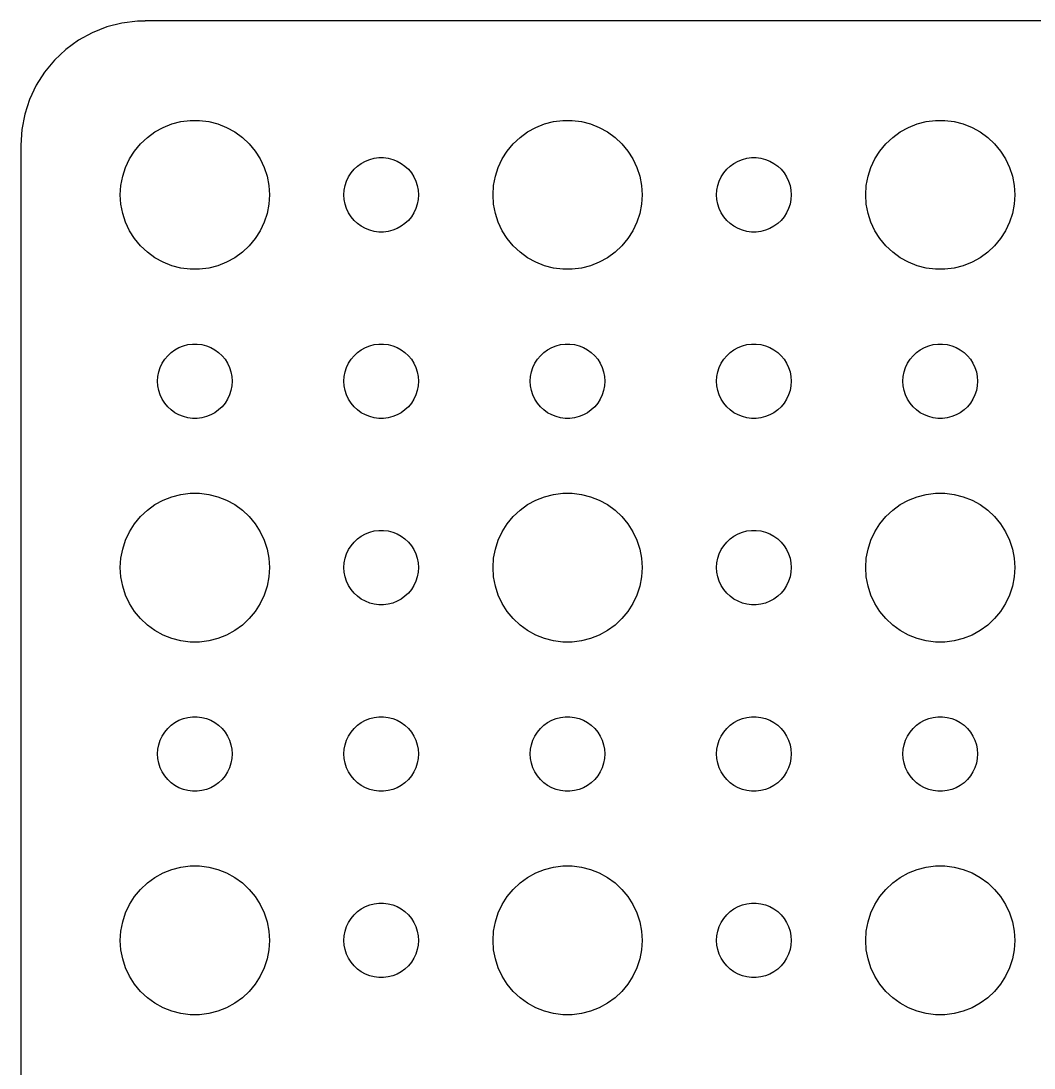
# Model space of a CAD drawing. Extents: x -82 to 82, y -82 to 82.
# Drawn here: x -82 to -41.23, y 39.86 to 82 of the extents above; entities that cross this region are included whole.
import ezdxf

# ---------------------------------------------------------------- set-up
doc = ezdxf.new("R2010")
doc.units = 0
doc.layers.get('0').update_dxf_attribs({"linetype": 'CONTINUOUS'})

msp = doc.modelspace()

# ---------------------------------------------------------------- linework, layer by layer
msp.add_lwpolyline([(77, 81.997), (-77, 81.997), (-77, 81.9901), (-77.314, 81.9901), (-77.9369, 81.9114), (-78.5451, 81.7553), (-79.1289, 81.5241), (-79.6791, 81.2216), (-80.1871, 80.8526), (-80.6448, 80.4227), (-81.0451, 79.9389), (-81.3815, 79.4088), (-81.6489, 78.8406), (-81.8429, 78.2434), (-81.9606, 77.6267), (-82, 77), (-82, -77)])
for points in [[(-75.1884, 72.0059), (-75.5621, 72.0531), (-75.9271, 72.1468), (-76.2773, 72.2855), (-76.6075, 72.467), (-76.9123, 72.6885), (-77.1869, 72.9464), (-77.4271, 73.2366), (-77.6289, 73.5547), (-77.7893, 73.8956), (-77.9057, 74.2539), (-77.9763, 74.624), (-78, 75), (-77.9763, 75.376), (-77.9057, 75.7461), (-77.7893, 76.1044), (-77.6289, 76.4453), (-77.4271, 76.7634), (-77.1869, 77.0536), (-76.9123, 77.3115), (-76.6075, 77.533), (-76.2773, 77.7145), (-75.9271, 77.8532), (-75.5621, 77.9469), (-75.1884, 77.9941), (-74.8116, 77.9941), (-74.4379, 77.9469), (-74.0729, 77.8532), (-73.7227, 77.7145), (-73.3925, 77.533), (-73.0877, 77.3115), (-72.8131, 77.0536), (-72.5729, 76.7634), (-72.3711, 76.4453), (-72.2107, 76.1044), (-72.0943, 75.7461), (-72.0237, 75.376), (-72, 75), (-72.0237, 74.624), (-72.0943, 74.2539), (-72.2107, 73.8956), (-72.3711, 73.5547), (-72.5729, 73.2366), (-72.8131, 72.9464), (-73.0877, 72.6885), (-73.3925, 72.467), (-73.7227, 72.2855), (-74.0729, 72.1468), (-74.4379, 72.0531), (-74.8116, 72.0059)], [(-60.1884, 72.0059), (-60.5621, 72.0531), (-60.9271, 72.1468), (-61.2773, 72.2855), (-61.6075, 72.467), (-61.9123, 72.6885), (-62.1869, 72.9464), (-62.4271, 73.2366), (-62.6289, 73.5547), (-62.7893, 73.8956), (-62.9057, 74.2539), (-62.9763, 74.624), (-63, 75), (-62.9763, 75.376), (-62.9057, 75.7461), (-62.7893, 76.1044), (-62.6289, 76.4453), (-62.4271, 76.7634), (-62.1869, 77.0536), (-61.9123, 77.3115), (-61.6075, 77.533), (-61.2773, 77.7145), (-60.9271, 77.8532), (-60.5621, 77.9469), (-60.1884, 77.9941), (-59.8116, 77.9941), (-59.4379, 77.9469), (-59.0729, 77.8532), (-58.7227, 77.7145), (-58.3925, 77.533), (-58.0877, 77.3115), (-57.8131, 77.0536), (-57.5729, 76.7634), (-57.3711, 76.4453), (-57.2107, 76.1044), (-57.0943, 75.7461), (-57.0237, 75.376), (-57, 75), (-57.0237, 74.624), (-57.0943, 74.2539), (-57.2107, 73.8956), (-57.3711, 73.5547), (-57.5729, 73.2366), (-57.8131, 72.9464), (-58.0877, 72.6885), (-58.3925, 72.467), (-58.7227, 72.2855), (-59.0729, 72.1468), (-59.4379, 72.0531), (-59.8116, 72.0059)], [(-45.1884, 72.0059), (-45.5621, 72.0531), (-45.9271, 72.1468), (-46.2773, 72.2855), (-46.6075, 72.467), (-46.9123, 72.6885), (-47.1869, 72.9464), (-47.4271, 73.2366), (-47.6289, 73.5547), (-47.7893, 73.8956), (-47.9057, 74.2539), (-47.9763, 74.624), (-48, 75), (-47.9763, 75.376), (-47.9057, 75.7461), (-47.7893, 76.1044), (-47.6289, 76.4453), (-47.4271, 76.7634), (-47.1869, 77.0536), (-46.9123, 77.3115), (-46.6075, 77.533), (-46.2773, 77.7145), (-45.9271, 77.8532), (-45.5621, 77.9469), (-45.1884, 77.9941), (-44.8116, 77.9941), (-44.4379, 77.9469), (-44.0729, 77.8532), (-43.7227, 77.7145), (-43.3925, 77.533), (-43.0877, 77.3115), (-42.8131, 77.0536), (-42.5729, 76.7634), (-42.3711, 76.4453), (-42.2107, 76.1044), (-42.0943, 75.7461), (-42.0237, 75.376), (-42, 75), (-42.0237, 74.624), (-42.0943, 74.2539), (-42.2107, 73.8956), (-42.3711, 73.5547), (-42.5729, 73.2366), (-42.8131, 72.9464), (-43.0877, 72.6885), (-43.3925, 72.467), (-43.7227, 72.2855), (-44.0729, 72.1468), (-44.4379, 72.0531), (-44.8116, 72.0059)], [(-67.5942, 73.503), (-67.7811, 73.5266), (-67.9635, 73.5734), (-68.1387, 73.6428), (-68.3037, 73.7335), (-68.4561, 73.8442), (-68.5935, 73.9732), (-68.7135, 74.1183), (-68.8145, 74.2774), (-68.8947, 74.4478), (-68.9529, 74.627), (-68.9882, 74.812), (-69, 75), (-68.9882, 75.188), (-68.9529, 75.373), (-68.8947, 75.5522), (-68.8145, 75.7226), (-68.7135, 75.8817), (-68.5935, 76.0268), (-68.4561, 76.1558), (-68.3037, 76.2665), (-68.1387, 76.3572), (-67.9635, 76.4266), (-67.7811, 76.4734), (-67.5942, 76.497), (-67.4058, 76.497), (-67.2189, 76.4734), (-67.0365, 76.4266), (-66.8613, 76.3572), (-66.6963, 76.2665), (-66.5439, 76.1558), (-66.4065, 76.0268), (-66.2865, 75.8817), (-66.1855, 75.7226), (-66.1053, 75.5522), (-66.0471, 75.373), (-66.0118, 75.188), (-66, 75), (-66.0118, 74.812), (-66.0471, 74.627), (-66.1053, 74.4478), (-66.1855, 74.2774), (-66.2865, 74.1183), (-66.4065, 73.9732), (-66.5439, 73.8442), (-66.6963, 73.7335), (-66.8613, 73.6428), (-67.0365, 73.5734), (-67.2189, 73.5266), (-67.4058, 73.503)], [(-52.5942, 73.503), (-52.7811, 73.5266), (-52.9635, 73.5734), (-53.1387, 73.6428), (-53.3037, 73.7335), (-53.4561, 73.8442), (-53.5935, 73.9732), (-53.7135, 74.1183), (-53.8145, 74.2774), (-53.8947, 74.4478), (-53.9529, 74.627), (-53.9882, 74.812), (-54, 75), (-53.9882, 75.188), (-53.9529, 75.373), (-53.8947, 75.5522), (-53.8145, 75.7226), (-53.7135, 75.8817), (-53.5935, 76.0268), (-53.4561, 76.1558), (-53.3037, 76.2665), (-53.1387, 76.3572), (-52.9635, 76.4266), (-52.7811, 76.4734), (-52.5942, 76.497), (-52.4058, 76.497), (-52.2189, 76.4734), (-52.0365, 76.4266), (-51.8613, 76.3572), (-51.6963, 76.2665), (-51.5439, 76.1558), (-51.4065, 76.0268), (-51.2865, 75.8817), (-51.1855, 75.7226), (-51.1053, 75.5522), (-51.0471, 75.373), (-51.0118, 75.188), (-51, 75), (-51.0118, 74.812), (-51.0471, 74.627), (-51.1053, 74.4478), (-51.1855, 74.2774), (-51.2865, 74.1183), (-51.4065, 73.9732), (-51.5439, 73.8442), (-51.6963, 73.7335), (-51.8613, 73.6428), (-52.0365, 73.5734), (-52.2189, 73.5266), (-52.4058, 73.503)], [(-75.0942, 66.003), (-75.2811, 66.0266), (-75.4635, 66.0734), (-75.6387, 66.1428), (-75.8037, 66.2335), (-75.9561, 66.3442), (-76.0935, 66.4732), (-76.2135, 66.6183), (-76.3145, 66.7774), (-76.3947, 66.9478), (-76.4529, 67.127), (-76.4882, 67.312), (-76.5, 67.5), (-76.4882, 67.688), (-76.4529, 67.873), (-76.3947, 68.0522), (-76.3145, 68.2226), (-76.2135, 68.3817), (-76.0935, 68.5268), (-75.9561, 68.6558), (-75.8037, 68.7665), (-75.6387, 68.8572), (-75.4635, 68.9266), (-75.2811, 68.9734), (-75.0942, 68.997), (-74.9058, 68.997), (-74.7189, 68.9734), (-74.5365, 68.9266), (-74.3613, 68.8572), (-74.1963, 68.7665), (-74.0439, 68.6558), (-73.9065, 68.5268), (-73.7865, 68.3817), (-73.6855, 68.2226), (-73.6053, 68.0522), (-73.5471, 67.873), (-73.5118, 67.688), (-73.5, 67.5), (-73.5118, 67.312), (-73.5471, 67.127), (-73.6053, 66.9478), (-73.6855, 66.7774), (-73.7865, 66.6183), (-73.9065, 66.4732), (-74.0439, 66.3442), (-74.1963, 66.2335), (-74.3613, 66.1428), (-74.5365, 66.0734), (-74.7189, 66.0266), (-74.9058, 66.003)], [(-67.5942, 66.003), (-67.7811, 66.0266), (-67.9635, 66.0734), (-68.1387, 66.1428), (-68.3037, 66.2335), (-68.4561, 66.3442), (-68.5935, 66.4732), (-68.7135, 66.6183), (-68.8145, 66.7774), (-68.8947, 66.9478), (-68.9529, 67.127), (-68.9882, 67.312), (-69, 67.5), (-68.9882, 67.688), (-68.9529, 67.873), (-68.8947, 68.0522), (-68.8145, 68.2226), (-68.7135, 68.3817), (-68.5935, 68.5268), (-68.4561, 68.6558), (-68.3037, 68.7665), (-68.1387, 68.8572), (-67.9635, 68.9266), (-67.7811, 68.9734), (-67.5942, 68.997), (-67.4058, 68.997), (-67.2189, 68.9734), (-67.0365, 68.9266), (-66.8613, 68.8572), (-66.6963, 68.7665), (-66.5439, 68.6558), (-66.4065, 68.5268), (-66.2865, 68.3817), (-66.1855, 68.2226), (-66.1053, 68.0522), (-66.0471, 67.873), (-66.0118, 67.688), (-66, 67.5), (-66.0118, 67.312), (-66.0471, 67.127), (-66.1053, 66.9478), (-66.1855, 66.7774), (-66.2865, 66.6183), (-66.4065, 66.4732), (-66.5439, 66.3442), (-66.6963, 66.2335), (-66.8613, 66.1428), (-67.0365, 66.0734), (-67.2189, 66.0266), (-67.4058, 66.003)], [(-60.0942, 66.003), (-60.2811, 66.0266), (-60.4635, 66.0734), (-60.6387, 66.1428), (-60.8037, 66.2335), (-60.9561, 66.3442), (-61.0935, 66.4732), (-61.2135, 66.6183), (-61.3145, 66.7774), (-61.3947, 66.9478), (-61.4529, 67.127), (-61.4882, 67.312), (-61.5, 67.5), (-61.4882, 67.688), (-61.4529, 67.873), (-61.3947, 68.0522), (-61.3145, 68.2226), (-61.2135, 68.3817), (-61.0935, 68.5268), (-60.9561, 68.6558), (-60.8037, 68.7665), (-60.6387, 68.8572), (-60.4635, 68.9266), (-60.2811, 68.9734), (-60.0942, 68.997), (-59.9058, 68.997), (-59.7189, 68.9734), (-59.5365, 68.9266), (-59.3613, 68.8572), (-59.1963, 68.7665), (-59.0439, 68.6558), (-58.9065, 68.5268), (-58.7865, 68.3817), (-58.6855, 68.2226), (-58.6053, 68.0522), (-58.5471, 67.873), (-58.5118, 67.688), (-58.5, 67.5), (-58.5118, 67.312), (-58.5471, 67.127), (-58.6053, 66.9478), (-58.6855, 66.7774), (-58.7865, 66.6183), (-58.9065, 66.4732), (-59.0439, 66.3442), (-59.1963, 66.2335), (-59.3613, 66.1428), (-59.5365, 66.0734), (-59.7189, 66.0266), (-59.9058, 66.003)], [(-52.5942, 66.003), (-52.7811, 66.0266), (-52.9635, 66.0734), (-53.1387, 66.1428), (-53.3037, 66.2335), (-53.4561, 66.3442), (-53.5935, 66.4732), (-53.7135, 66.6183), (-53.8145, 66.7774), (-53.8947, 66.9478), (-53.9529, 67.127), (-53.9882, 67.312), (-54, 67.5), (-53.9882, 67.688), (-53.9529, 67.873), (-53.8947, 68.0522), (-53.8145, 68.2226), (-53.7135, 68.3817), (-53.5935, 68.5268), (-53.4561, 68.6558), (-53.3037, 68.7665), (-53.1387, 68.8572), (-52.9635, 68.9266), (-52.7811, 68.9734), (-52.5942, 68.997), (-52.4058, 68.997), (-52.2189, 68.9734), (-52.0365, 68.9266), (-51.8613, 68.8572), (-51.6963, 68.7665), (-51.5439, 68.6558), (-51.4065, 68.5268), (-51.2865, 68.3817), (-51.1855, 68.2226), (-51.1053, 68.0522), (-51.0471, 67.873), (-51.0118, 67.688), (-51, 67.5), (-51.0118, 67.312), (-51.0471, 67.127), (-51.1053, 66.9478), (-51.1855, 66.7774), (-51.2865, 66.6183), (-51.4065, 66.4732), (-51.5439, 66.3442), (-51.6963, 66.2335), (-51.8613, 66.1428), (-52.0365, 66.0734), (-52.2189, 66.0266), (-52.4058, 66.003)], [(-45.0942, 66.003), (-45.2811, 66.0266), (-45.4635, 66.0734), (-45.6387, 66.1428), (-45.8037, 66.2335), (-45.9561, 66.3442), (-46.0935, 66.4732), (-46.2135, 66.6183), (-46.3145, 66.7774), (-46.3947, 66.9478), (-46.4529, 67.127), (-46.4882, 67.312), (-46.5, 67.5), (-46.4882, 67.688), (-46.4529, 67.873), (-46.3947, 68.0522), (-46.3145, 68.2226), (-46.2135, 68.3817), (-46.0935, 68.5268), (-45.9561, 68.6558), (-45.8037, 68.7665), (-45.6387, 68.8572), (-45.4635, 68.9266), (-45.2811, 68.9734), (-45.0942, 68.997), (-44.9058, 68.997), (-44.7189, 68.9734), (-44.5365, 68.9266), (-44.3613, 68.8572), (-44.1963, 68.7665), (-44.0439, 68.6558), (-43.9065, 68.5268), (-43.7865, 68.3817), (-43.6855, 68.2226), (-43.6053, 68.0522), (-43.5471, 67.873), (-43.5118, 67.688), (-43.5, 67.5), (-43.5118, 67.312), (-43.5471, 67.127), (-43.6053, 66.9478), (-43.6855, 66.7774), (-43.7865, 66.6183), (-43.9065, 66.4732), (-44.0439, 66.3442), (-44.1963, 66.2335), (-44.3613, 66.1428), (-44.5365, 66.0734), (-44.7189, 66.0266), (-44.9058, 66.003)], [(-75.1884, 57.0059), (-75.5621, 57.0531), (-75.9271, 57.1468), (-76.2773, 57.2855), (-76.6075, 57.467), (-76.9123, 57.6885), (-77.1869, 57.9464), (-77.4271, 58.2366), (-77.6289, 58.5547), (-77.7893, 58.8956), (-77.9057, 59.2539), (-77.9763, 59.624), (-78, 60), (-77.9763, 60.376), (-77.9057, 60.7461), (-77.7893, 61.1044), (-77.6289, 61.4453), (-77.4271, 61.7634), (-77.1869, 62.0536), (-76.9123, 62.3115), (-76.6075, 62.533), (-76.2773, 62.7145), (-75.9271, 62.8532), (-75.5621, 62.9469), (-75.1884, 62.9941), (-74.8116, 62.9941), (-74.4379, 62.9469), (-74.0729, 62.8532), (-73.7227, 62.7145), (-73.3925, 62.533), (-73.0877, 62.3115), (-72.8131, 62.0536), (-72.5729, 61.7634), (-72.3711, 61.4453), (-72.2107, 61.1044), (-72.0943, 60.7461), (-72.0237, 60.376), (-72, 60), (-72.0237, 59.624), (-72.0943, 59.2539), (-72.2107, 58.8956), (-72.3711, 58.5547), (-72.5729, 58.2366), (-72.8131, 57.9464), (-73.0877, 57.6885), (-73.3925, 57.467), (-73.7227, 57.2855), (-74.0729, 57.1468), (-74.4379, 57.0531), (-74.8116, 57.0059)], [(-60.1884, 57.0059), (-60.5621, 57.0531), (-60.9271, 57.1468), (-61.2773, 57.2855), (-61.6075, 57.467), (-61.9123, 57.6885), (-62.1869, 57.9464), (-62.4271, 58.2366), (-62.6289, 58.5547), (-62.7893, 58.8956), (-62.9057, 59.2539), (-62.9763, 59.624), (-63, 60), (-62.9763, 60.376), (-62.9057, 60.7461), (-62.7893, 61.1044), (-62.6289, 61.4453), (-62.4271, 61.7634), (-62.1869, 62.0536), (-61.9123, 62.3115), (-61.6075, 62.533), (-61.2773, 62.7145), (-60.9271, 62.8532), (-60.5621, 62.9469), (-60.1884, 62.9941), (-59.8116, 62.9941), (-59.4379, 62.9469), (-59.0729, 62.8532), (-58.7227, 62.7145), (-58.3925, 62.533), (-58.0877, 62.3115), (-57.8131, 62.0536), (-57.5729, 61.7634), (-57.3711, 61.4453), (-57.2107, 61.1044), (-57.0943, 60.7461), (-57.0237, 60.376), (-57, 60), (-57.0237, 59.624), (-57.0943, 59.2539), (-57.2107, 58.8956), (-57.3711, 58.5547), (-57.5729, 58.2366), (-57.8131, 57.9464), (-58.0877, 57.6885), (-58.3925, 57.467), (-58.7227, 57.2855), (-59.0729, 57.1468), (-59.4379, 57.0531), (-59.8116, 57.0059)], [(-45.1884, 57.0059), (-45.5621, 57.0531), (-45.9271, 57.1468), (-46.2773, 57.2855), (-46.6075, 57.467), (-46.9123, 57.6885), (-47.1869, 57.9464), (-47.4271, 58.2366), (-47.6289, 58.5547), (-47.7893, 58.8956), (-47.9057, 59.2539), (-47.9763, 59.624), (-48, 60), (-47.9763, 60.376), (-47.9057, 60.7461), (-47.7893, 61.1044), (-47.6289, 61.4453), (-47.4271, 61.7634), (-47.1869, 62.0536), (-46.9123, 62.3115), (-46.6075, 62.533), (-46.2773, 62.7145), (-45.9271, 62.8532), (-45.5621, 62.9469), (-45.1884, 62.9941), (-44.8116, 62.9941), (-44.4379, 62.9469), (-44.0729, 62.8532), (-43.7227, 62.7145), (-43.3925, 62.533), (-43.0877, 62.3115), (-42.8131, 62.0536), (-42.5729, 61.7634), (-42.3711, 61.4453), (-42.2107, 61.1044), (-42.0943, 60.7461), (-42.0237, 60.376), (-42, 60), (-42.0237, 59.624), (-42.0943, 59.2539), (-42.2107, 58.8956), (-42.3711, 58.5547), (-42.5729, 58.2366), (-42.8131, 57.9464), (-43.0877, 57.6885), (-43.3925, 57.467), (-43.7227, 57.2855), (-44.0729, 57.1468), (-44.4379, 57.0531), (-44.8116, 57.0059)], [(-67.5942, 58.503), (-67.7811, 58.5266), (-67.9635, 58.5734), (-68.1387, 58.6428), (-68.3037, 58.7335), (-68.4561, 58.8442), (-68.5935, 58.9732), (-68.7135, 59.1183), (-68.8145, 59.2774), (-68.8947, 59.4478), (-68.9529, 59.627), (-68.9882, 59.812), (-69, 60), (-68.9882, 60.188), (-68.9529, 60.373), (-68.8947, 60.5522), (-68.8145, 60.7226), (-68.7135, 60.8817), (-68.5935, 61.0268), (-68.4561, 61.1558), (-68.3037, 61.2665), (-68.1387, 61.3572), (-67.9635, 61.4266), (-67.7811, 61.4734), (-67.5942, 61.497), (-67.4058, 61.497), (-67.2189, 61.4734), (-67.0365, 61.4266), (-66.8613, 61.3572), (-66.6963, 61.2665), (-66.5439, 61.1558), (-66.4065, 61.0268), (-66.2865, 60.8817), (-66.1855, 60.7226), (-66.1053, 60.5522), (-66.0471, 60.373), (-66.0118, 60.188), (-66, 60), (-66.0118, 59.812), (-66.0471, 59.627), (-66.1053, 59.4478), (-66.1855, 59.2774), (-66.2865, 59.1183), (-66.4065, 58.9732), (-66.5439, 58.8442), (-66.6963, 58.7335), (-66.8613, 58.6428), (-67.0365, 58.5734), (-67.2189, 58.5266), (-67.4058, 58.503)], [(-52.5942, 58.503), (-52.7811, 58.5266), (-52.9635, 58.5734), (-53.1387, 58.6428), (-53.3037, 58.7335), (-53.4561, 58.8442), (-53.5935, 58.9732), (-53.7135, 59.1183), (-53.8145, 59.2774), (-53.8947, 59.4478), (-53.9529, 59.627), (-53.9882, 59.812), (-54, 60), (-53.9882, 60.188), (-53.9529, 60.373), (-53.8947, 60.5522), (-53.8145, 60.7226), (-53.7135, 60.8817), (-53.5935, 61.0268), (-53.4561, 61.1558), (-53.3037, 61.2665), (-53.1387, 61.3572), (-52.9635, 61.4266), (-52.7811, 61.4734), (-52.5942, 61.497), (-52.4058, 61.497), (-52.2189, 61.4734), (-52.0365, 61.4266), (-51.8613, 61.3572), (-51.6963, 61.2665), (-51.5439, 61.1558), (-51.4065, 61.0268), (-51.2865, 60.8817), (-51.1855, 60.7226), (-51.1053, 60.5522), (-51.0471, 60.373), (-51.0118, 60.188), (-51, 60), (-51.0118, 59.812), (-51.0471, 59.627), (-51.1053, 59.4478), (-51.1855, 59.2774), (-51.2865, 59.1183), (-51.4065, 58.9732), (-51.5439, 58.8442), (-51.6963, 58.7335), (-51.8613, 58.6428), (-52.0365, 58.5734), (-52.2189, 58.5266), (-52.4058, 58.503)], [(-75.0942, 51.003), (-75.2811, 51.0266), (-75.4635, 51.0734), (-75.6387, 51.1428), (-75.8037, 51.2335), (-75.9561, 51.3442), (-76.0935, 51.4732), (-76.2135, 51.6183), (-76.3145, 51.7774), (-76.3947, 51.9478), (-76.4529, 52.127), (-76.4882, 52.312), (-76.5, 52.5), (-76.4882, 52.688), (-76.4529, 52.873), (-76.3947, 53.0522), (-76.3145, 53.2226), (-76.2135, 53.3817), (-76.0935, 53.5268), (-75.9561, 53.6558), (-75.8037, 53.7665), (-75.6387, 53.8572), (-75.4635, 53.9266), (-75.2811, 53.9734), (-75.0942, 53.997), (-74.9058, 53.997), (-74.7189, 53.9734), (-74.5365, 53.9266), (-74.3613, 53.8572), (-74.1963, 53.7665), (-74.0439, 53.6558), (-73.9065, 53.5268), (-73.7865, 53.3817), (-73.6855, 53.2226), (-73.6053, 53.0522), (-73.5471, 52.873), (-73.5118, 52.688), (-73.5, 52.5), (-73.5118, 52.312), (-73.5471, 52.127), (-73.6053, 51.9478), (-73.6855, 51.7774), (-73.7865, 51.6183), (-73.9065, 51.4732), (-74.0439, 51.3442), (-74.1963, 51.2335), (-74.3613, 51.1428), (-74.5365, 51.0734), (-74.7189, 51.0266), (-74.9058, 51.003)], [(-67.5942, 51.003), (-67.7811, 51.0266), (-67.9635, 51.0734), (-68.1387, 51.1428), (-68.3037, 51.2335), (-68.4561, 51.3442), (-68.5935, 51.4732), (-68.7135, 51.6183), (-68.8145, 51.7774), (-68.8947, 51.9478), (-68.9529, 52.127), (-68.9882, 52.312), (-69, 52.5), (-68.9882, 52.688), (-68.9529, 52.873), (-68.8947, 53.0522), (-68.8145, 53.2226), (-68.7135, 53.3817), (-68.5935, 53.5268), (-68.4561, 53.6558), (-68.3037, 53.7665), (-68.1387, 53.8572), (-67.9635, 53.9266), (-67.7811, 53.9734), (-67.5942, 53.997), (-67.4058, 53.997), (-67.2189, 53.9734), (-67.0365, 53.9266), (-66.8613, 53.8572), (-66.6963, 53.7665), (-66.5439, 53.6558), (-66.4065, 53.5268), (-66.2865, 53.3817), (-66.1855, 53.2226), (-66.1053, 53.0522), (-66.0471, 52.873), (-66.0118, 52.688), (-66, 52.5), (-66.0118, 52.312), (-66.0471, 52.127), (-66.1053, 51.9478), (-66.1855, 51.7774), (-66.2865, 51.6183), (-66.4065, 51.4732), (-66.5439, 51.3442), (-66.6963, 51.2335), (-66.8613, 51.1428), (-67.0365, 51.0734), (-67.2189, 51.0266), (-67.4058, 51.003)], [(-60.0942, 51.003), (-60.2811, 51.0266), (-60.4635, 51.0734), (-60.6387, 51.1428), (-60.8037, 51.2335), (-60.9561, 51.3442), (-61.0935, 51.4732), (-61.2135, 51.6183), (-61.3145, 51.7774), (-61.3947, 51.9478), (-61.4529, 52.127), (-61.4882, 52.312), (-61.5, 52.5), (-61.4882, 52.688), (-61.4529, 52.873), (-61.3947, 53.0522), (-61.3145, 53.2226), (-61.2135, 53.3817), (-61.0935, 53.5268), (-60.9561, 53.6558), (-60.8037, 53.7665), (-60.6387, 53.8572), (-60.4635, 53.9266), (-60.2811, 53.9734), (-60.0942, 53.997), (-59.9058, 53.997), (-59.7189, 53.9734), (-59.5365, 53.9266), (-59.3613, 53.8572), (-59.1963, 53.7665), (-59.0439, 53.6558), (-58.9065, 53.5268), (-58.7865, 53.3817), (-58.6855, 53.2226), (-58.6053, 53.0522), (-58.5471, 52.873), (-58.5118, 52.688), (-58.5, 52.5), (-58.5118, 52.312), (-58.5471, 52.127), (-58.6053, 51.9478), (-58.6855, 51.7774), (-58.7865, 51.6183), (-58.9065, 51.4732), (-59.0439, 51.3442), (-59.1963, 51.2335), (-59.3613, 51.1428), (-59.5365, 51.0734), (-59.7189, 51.0266), (-59.9058, 51.003)], [(-52.5942, 51.003), (-52.7811, 51.0266), (-52.9635, 51.0734), (-53.1387, 51.1428), (-53.3037, 51.2335), (-53.4561, 51.3442), (-53.5935, 51.4732), (-53.7135, 51.6183), (-53.8145, 51.7774), (-53.8947, 51.9478), (-53.9529, 52.127), (-53.9882, 52.312), (-54, 52.5), (-53.9882, 52.688), (-53.9529, 52.873), (-53.8947, 53.0522), (-53.8145, 53.2226), (-53.7135, 53.3817), (-53.5935, 53.5268), (-53.4561, 53.6558), (-53.3037, 53.7665), (-53.1387, 53.8572), (-52.9635, 53.9266), (-52.7811, 53.9734), (-52.5942, 53.997), (-52.4058, 53.997), (-52.2189, 53.9734), (-52.0365, 53.9266), (-51.8613, 53.8572), (-51.6963, 53.7665), (-51.5439, 53.6558), (-51.4065, 53.5268), (-51.2865, 53.3817), (-51.1855, 53.2226), (-51.1053, 53.0522), (-51.0471, 52.873), (-51.0118, 52.688), (-51, 52.5), (-51.0118, 52.312), (-51.0471, 52.127), (-51.1053, 51.9478), (-51.1855, 51.7774), (-51.2865, 51.6183), (-51.4065, 51.4732), (-51.5439, 51.3442), (-51.6963, 51.2335), (-51.8613, 51.1428), (-52.0365, 51.0734), (-52.2189, 51.0266), (-52.4058, 51.003)], [(-45.0942, 51.003), (-45.2811, 51.0266), (-45.4635, 51.0734), (-45.6387, 51.1428), (-45.8037, 51.2335), (-45.9561, 51.3442), (-46.0935, 51.4732), (-46.2135, 51.6183), (-46.3145, 51.7774), (-46.3947, 51.9478), (-46.4529, 52.127), (-46.4882, 52.312), (-46.5, 52.5), (-46.4882, 52.688), (-46.4529, 52.873), (-46.3947, 53.0522), (-46.3145, 53.2226), (-46.2135, 53.3817), (-46.0935, 53.5268), (-45.9561, 53.6558), (-45.8037, 53.7665), (-45.6387, 53.8572), (-45.4635, 53.9266), (-45.2811, 53.9734), (-45.0942, 53.997), (-44.9058, 53.997), (-44.7189, 53.9734), (-44.5365, 53.9266), (-44.3613, 53.8572), (-44.1963, 53.7665), (-44.0439, 53.6558), (-43.9065, 53.5268), (-43.7865, 53.3817), (-43.6855, 53.2226), (-43.6053, 53.0522), (-43.5471, 52.873), (-43.5118, 52.688), (-43.5, 52.5), (-43.5118, 52.312), (-43.5471, 52.127), (-43.6053, 51.9478), (-43.6855, 51.7774), (-43.7865, 51.6183), (-43.9065, 51.4732), (-44.0439, 51.3442), (-44.1963, 51.2335), (-44.3613, 51.1428), (-44.5365, 51.0734), (-44.7189, 51.0266), (-44.9058, 51.003)], [(-75.1884, 42.0059), (-75.5621, 42.0531), (-75.9271, 42.1468), (-76.2773, 42.2855), (-76.6075, 42.467), (-76.9123, 42.6885), (-77.1869, 42.9464), (-77.4271, 43.2366), (-77.6289, 43.5547), (-77.7893, 43.8956), (-77.9057, 44.2539), (-77.9763, 44.624), (-78, 45), (-77.9763, 45.376), (-77.9057, 45.7461), (-77.7893, 46.1044), (-77.6289, 46.4453), (-77.4271, 46.7634), (-77.1869, 47.0536), (-76.9123, 47.3115), (-76.6075, 47.533), (-76.2773, 47.7145), (-75.9271, 47.8532), (-75.5621, 47.9469), (-75.1884, 47.9941), (-74.8116, 47.9941), (-74.4379, 47.9469), (-74.0729, 47.8532), (-73.7227, 47.7145), (-73.3925, 47.533), (-73.0877, 47.3115), (-72.8131, 47.0536), (-72.5729, 46.7634), (-72.3711, 46.4453), (-72.2107, 46.1044), (-72.0943, 45.7461), (-72.0237, 45.376), (-72, 45), (-72.0237, 44.624), (-72.0943, 44.2539), (-72.2107, 43.8956), (-72.3711, 43.5547), (-72.5729, 43.2366), (-72.8131, 42.9464), (-73.0877, 42.6885), (-73.3925, 42.467), (-73.7227, 42.2855), (-74.0729, 42.1468), (-74.4379, 42.0531), (-74.8116, 42.0059)], [(-60.1884, 42.0059), (-60.5621, 42.0531), (-60.9271, 42.1468), (-61.2773, 42.2855), (-61.6075, 42.467), (-61.9123, 42.6885), (-62.1869, 42.9464), (-62.4271, 43.2366), (-62.6289, 43.5547), (-62.7893, 43.8956), (-62.9057, 44.2539), (-62.9763, 44.624), (-63, 45), (-62.9763, 45.376), (-62.9057, 45.7461), (-62.7893, 46.1044), (-62.6289, 46.4453), (-62.4271, 46.7634), (-62.1869, 47.0536), (-61.9123, 47.3115), (-61.6075, 47.533), (-61.2773, 47.7145), (-60.9271, 47.8532), (-60.5621, 47.9469), (-60.1884, 47.9941), (-59.8116, 47.9941), (-59.4379, 47.9469), (-59.0729, 47.8532), (-58.7227, 47.7145), (-58.3925, 47.533), (-58.0877, 47.3115), (-57.8131, 47.0536), (-57.5729, 46.7634), (-57.3711, 46.4453), (-57.2107, 46.1044), (-57.0943, 45.7461), (-57.0237, 45.376), (-57, 45), (-57.0237, 44.624), (-57.0943, 44.2539), (-57.2107, 43.8956), (-57.3711, 43.5547), (-57.5729, 43.2366), (-57.8131, 42.9464), (-58.0877, 42.6885), (-58.3925, 42.467), (-58.7227, 42.2855), (-59.0729, 42.1468), (-59.4379, 42.0531), (-59.8116, 42.0059)], [(-45.1884, 42.0059), (-45.5621, 42.0531), (-45.9271, 42.1468), (-46.2773, 42.2855), (-46.6075, 42.467), (-46.9123, 42.6885), (-47.1869, 42.9464), (-47.4271, 43.2366), (-47.6289, 43.5547), (-47.7893, 43.8956), (-47.9057, 44.2539), (-47.9763, 44.624), (-48, 45), (-47.9763, 45.376), (-47.9057, 45.7461), (-47.7893, 46.1044), (-47.6289, 46.4453), (-47.4271, 46.7634), (-47.1869, 47.0536), (-46.9123, 47.3115), (-46.6075, 47.533), (-46.2773, 47.7145), (-45.9271, 47.8532), (-45.5621, 47.9469), (-45.1884, 47.9941), (-44.8116, 47.9941), (-44.4379, 47.9469), (-44.0729, 47.8532), (-43.7227, 47.7145), (-43.3925, 47.533), (-43.0877, 47.3115), (-42.8131, 47.0536), (-42.5729, 46.7634), (-42.3711, 46.4453), (-42.2107, 46.1044), (-42.0943, 45.7461), (-42.0237, 45.376), (-42, 45), (-42.0237, 44.624), (-42.0943, 44.2539), (-42.2107, 43.8956), (-42.3711, 43.5547), (-42.5729, 43.2366), (-42.8131, 42.9464), (-43.0877, 42.6885), (-43.3925, 42.467), (-43.7227, 42.2855), (-44.0729, 42.1468), (-44.4379, 42.0531), (-44.8116, 42.0059)], [(-67.5942, 43.503), (-67.7811, 43.5266), (-67.9635, 43.5734), (-68.1387, 43.6428), (-68.3037, 43.7335), (-68.4561, 43.8442), (-68.5935, 43.9732), (-68.7135, 44.1183), (-68.8145, 44.2774), (-68.8947, 44.4478), (-68.9529, 44.627), (-68.9882, 44.812), (-69, 45), (-68.9882, 45.188), (-68.9529, 45.373), (-68.8947, 45.5522), (-68.8145, 45.7226), (-68.7135, 45.8817), (-68.5935, 46.0268), (-68.4561, 46.1558), (-68.3037, 46.2665), (-68.1387, 46.3572), (-67.9635, 46.4266), (-67.7811, 46.4734), (-67.5942, 46.497), (-67.4058, 46.497), (-67.2189, 46.4734), (-67.0365, 46.4266), (-66.8613, 46.3572), (-66.6963, 46.2665), (-66.5439, 46.1558), (-66.4065, 46.0268), (-66.2865, 45.8817), (-66.1855, 45.7226), (-66.1053, 45.5522), (-66.0471, 45.373), (-66.0118, 45.188), (-66, 45), (-66.0118, 44.812), (-66.0471, 44.627), (-66.1053, 44.4478), (-66.1855, 44.2774), (-66.2865, 44.1183), (-66.4065, 43.9732), (-66.5439, 43.8442), (-66.6963, 43.7335), (-66.8613, 43.6428), (-67.0365, 43.5734), (-67.2189, 43.5266), (-67.4058, 43.503)], [(-52.5942, 43.503), (-52.7811, 43.5266), (-52.9635, 43.5734), (-53.1387, 43.6428), (-53.3037, 43.7335), (-53.4561, 43.8442), (-53.5935, 43.9732), (-53.7135, 44.1183), (-53.8145, 44.2774), (-53.8947, 44.4478), (-53.9529, 44.627), (-53.9882, 44.812), (-54, 45), (-53.9882, 45.188), (-53.9529, 45.373), (-53.8947, 45.5522), (-53.8145, 45.7226), (-53.7135, 45.8817), (-53.5935, 46.0268), (-53.4561, 46.1558), (-53.3037, 46.2665), (-53.1387, 46.3572), (-52.9635, 46.4266), (-52.7811, 46.4734), (-52.5942, 46.497), (-52.4058, 46.497), (-52.2189, 46.4734), (-52.0365, 46.4266), (-51.8613, 46.3572), (-51.6963, 46.2665), (-51.5439, 46.1558), (-51.4065, 46.0268), (-51.2865, 45.8817), (-51.1855, 45.7226), (-51.1053, 45.5522), (-51.0471, 45.373), (-51.0118, 45.188), (-51, 45), (-51.0118, 44.812), (-51.0471, 44.627), (-51.1053, 44.4478), (-51.1855, 44.2774), (-51.2865, 44.1183), (-51.4065, 43.9732), (-51.5439, 43.8442), (-51.6963, 43.7335), (-51.8613, 43.6428), (-52.0365, 43.5734), (-52.2189, 43.5266), (-52.4058, 43.503)]]:
    msp.add_lwpolyline(points, close=True)

doc.saveas('drawing.dxf')
